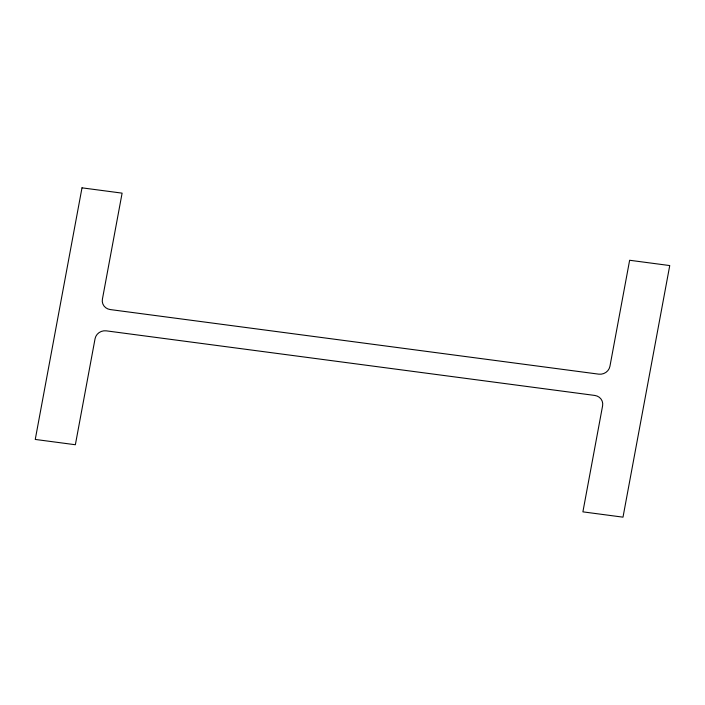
<?xml version="1.0" encoding="UTF-8"?>
<svg xmlns="http://www.w3.org/2000/svg" width="705" height="705" viewBox="0 0 705 705"><rect width="100%" height="100%" fill="white"/><g stroke="black" fill="none" stroke-linecap="round" stroke-linejoin="round"><path stroke-width="1.06" d="M82 187.838L35.25 439.435L75.364 444.74L95.069 338.682A9.747 9.13 -17.5 0 1 106.296 330.848L594.747 395.435A9.747 9.13 -17.5 0 1 602.599 405.798L582.894 511.856L623 517.162L669.75 265.565L629.635 260.26L609.931 366.318A9.747 9.13 -17.5 0 1 598.704 374.152L110.253 309.565A9.747 9.13 -17.5 0 1 102.401 299.202L122.106 193.144L82 187.838"/></g></svg>
